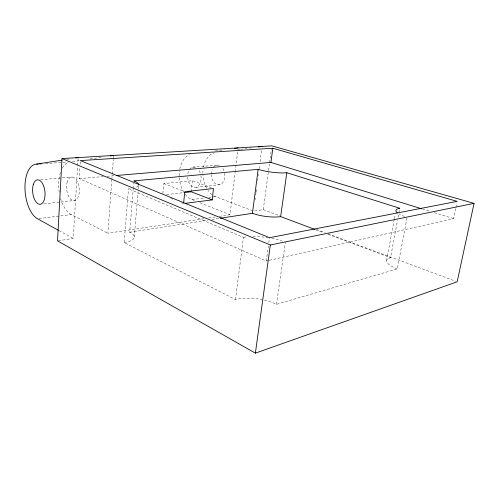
<?xml version="1.0" encoding="UTF-8"?>
<svg xmlns="http://www.w3.org/2000/svg" width="499" height="499" viewBox="0 0 499 499"><rect width="100%" height="100%" fill="white"/><g stroke="black" fill="none" stroke-linecap="round" stroke-linejoin="round"><path stroke-width="0.37" stroke-dasharray="2.5 1.87" d="M58.277 240.749L73.247 238.478L77.619 166.161M77.669 165.381L78.094 158.383M268.587 260.466L266.31 260.977L79.241 178.642L79.934 167.365M80.114 164.358L80.345 160.597M203.873 218.687L107.859 233.233L111.795 180.095M111.851 179.328L112.194 174.706M112.25 173.939L113.335 159.306M113.392 158.532L113.56 156.224M406.991 218.075L397.31 268.917L276.465 304.321A30.115 11.914 8.3 0 0 235.484 299.562L124.145 242.533L128.48 188.865A24.994 5.994 4.5 0 0 131.031 188.541M124.145 242.533A24.488 7.591 3.8 0 0 129.659 232.241L133.202 189.308M133.264 188.541L133.707 183.177M134.268 237.119L138.098 191.778M138.36 188.703L138.622 185.628M162.874 193.506L163.815 183.551L192.408 180.7L211.314 187.693M191.242 191.784L192.408 180.7M219.236 216.354L229.989 214.726L235.104 172.486M235.197 171.718L237.618 151.746M235.484 299.562L243.418 237.337L128.48 188.865M255.114 199.594L255.313 198.053M255.713 194.972L256.012 192.664M256.118 191.89L256.617 188.042M257.621 180.339L257.821 178.798M258.22 175.717L258.42 174.176M259.124 168.787L259.623 164.938M260.023 161.857L261.626 149.532M213.828 195.87A22.561 15.369 84.5 0 0 215.512 196.65L253.611 211.146L263.272 209.686L269.448 163.547M269.547 162.774L271.4 148.933M266.31 260.977L268.381 245.957M268.793 242.951L269.516 237.692M276.465 304.321L285.416 242.264M386.631 260.466L394.247 219.435M394.385 218.674L395.089 214.876M397.31 268.917A24.295 7.03 11.5 0 1 390.511 257.727L397.485 220.433M398.052 217.389L398.763 213.584M398.901 212.823L399.474 209.773M269.348 260.291L453.61 218.612L455.799 208.12M455.955 207.372L456.897 202.875M66.635 159.412L68.937 159.05M129.659 232.241L207.94 220.165M211.776 219.572L219.454 218.387M72.548 161.651L80.152 160.503M90.038 159.013L102.208 157.173M208.482 217.988L215.393 216.94M215.231 150.979L224.369 149.75M237.58 149.675L239.869 149.376M240.637 149.276L246.749 148.471M249.806 148.066L251.334 147.866M39.047 218.587L71.32 214.576L107.859 233.233M185.26 194.286A23.285 15.294 84.3 0 0 191.934 199.581L204.864 197.972M208.663 197.504L215.512 196.65M166.585 194.598L184.306 192.577M43.831 203.873L60.08 202.101M60.853 202.014L74.781 200.498M196.02 187.3L219.679 184.724M79.241 178.642L103.299 176.602M107.179 176.278L114.165 175.685M40.625 179.665L72.548 177.045M192.57 167.177L218.075 165.088M45.415 163.535L67.627 162.088M422.422 209.019L430.593 211.532M434.305 212.674L453.61 218.612M263.272 209.686L280.039 215.917M316.485 229.478L325.229 232.727M328.142 233.813L455.706 281.255M315.568 229.683L323.57 232.677M327.937 234.312L390.511 257.727M163.815 183.551L184.062 191.46M191.934 199.581L194.803 200.723M199.831 202.725L229.989 214.726M170.639 198.271L172.797 199.151M181.418 202.681L183.576 203.561M59.088 230.675L73.247 238.478M138.429 185.622A24.994 5.994 4.5 0 1 135.148 187.599M243.418 237.337A30.894 9.506 7.9 0 1 247.585 236.776M252.981 236.52A30.894 9.506 7.9 0 1 268.025 237.686M271.824 238.36A30.894 9.506 7.9 0 1 282.365 241.129M404.508 216.416A24.788 5.545 10.4 0 1 399.038 213.928M71.32 214.576A26.983 14.352 83.7 0 1 60.529 198.34M59.244 192.421A26.983 14.352 83.7 0 1 59.868 174.556M60.011 174.02A26.983 14.352 83.7 0 1 60.479 172.454M62.35 168.144A26.983 14.352 83.7 0 1 68.625 162.294M183.969 192.439A23.285 15.294 84.3 0 1 179.353 177.688M179.266 175.86A23.285 15.294 84.3 0 1 179.521 170.976M179.827 169.055A23.285 15.294 84.3 0 1 189.501 154.702M211.869 194.566A22.561 15.369 84.5 0 1 207.896 190.287M206.698 188.373A22.561 15.369 84.5 0 1 202.956 175.286M202.893 173.328A22.561 15.369 84.5 0 1 203.18 168.949M203.492 167.084A22.561 15.369 84.5 0 1 214.246 152.813M200.91 175.461A10.242 6.724 84.3 0 1 195.446 187.406A10.242 6.724 84.3 0 1 187.605 176.989M187.824 173.752A10.242 6.724 84.3 0 1 189.158 170.04M189.551 169.442A10.242 6.724 84.3 0 1 196.082 167.595M199.145 170.627A10.242 6.724 84.3 0 1 200.23 172.891M224.65 173.228A9.924 6.761 84.5 0 1 219.098 184.823A9.924 6.761 84.5 0 1 211.277 174.756M211.264 174.12A9.924 6.761 84.5 0 1 212.194 169.336M213.273 167.427A9.924 6.761 84.5 0 1 219.841 165.624M222.897 168.55A9.924 6.761 84.5 0 1 224.519 172.592M67.265 181.792A11.87 6.312 83.7 0 0 73.128 200.554A11.87 6.312 83.7 0 0 78.355 184.1A11.87 6.312 83.7 0 0 67.265 181.792"/><path stroke-width="0.75" d="M62.007 158.582L57.528 240.861L255.369 353.142L457.159 281.798L474.05 203.367L271.812 145.858L62.007 158.582L270.346 244.99L474.05 203.367M183.651 202.825L184.786 191.741L213.491 188.497L212.2 199.893L185.085 203.367M220.221 218.269L252.45 213.291L258.158 169.329A20.066 4.011 7.5 0 0 286.825 172.729L399.755 208.251A24.788 5.545 10.4 0 0 397.273 212.724M116.492 175.486L270.932 162.418L272.841 148.24L457.209 201.378L269.516 237.692L80.345 160.597L272.841 148.24M255.369 353.142L270.346 244.99M314.838 229.409L280.644 216.61L286.825 172.729M58.414 230.301L37.512 218.774A28.019 13.916 83.5 0 1 24.956 188.117A28.019 13.916 83.5 0 1 36.72 164.109L62.032 160.135M75.836 157.965L78.137 157.603M110.578 155.913L113.616 155.451M234.274 148.415L238.079 147.904M258.208 146.956L262.031 146.45M184.306 192.577L191.242 191.784L212.2 199.893M258.158 169.329L133.9 180.875A24.994 5.994 4.5 0 1 138.685 184.861M36.72 164.109L38.248 164.009M39.77 163.909L41.292 163.809M270.932 162.418L421.68 208.788M280.644 216.61A19.735 5.121 7.7 0 1 252.45 213.291M33.265 184.742A12.325 6.119 83.5 0 0 39.14 204.253A12.325 6.119 83.5 0 0 44.055 187.219A12.325 6.119 83.5 0 0 33.265 184.742"/></g></svg>
